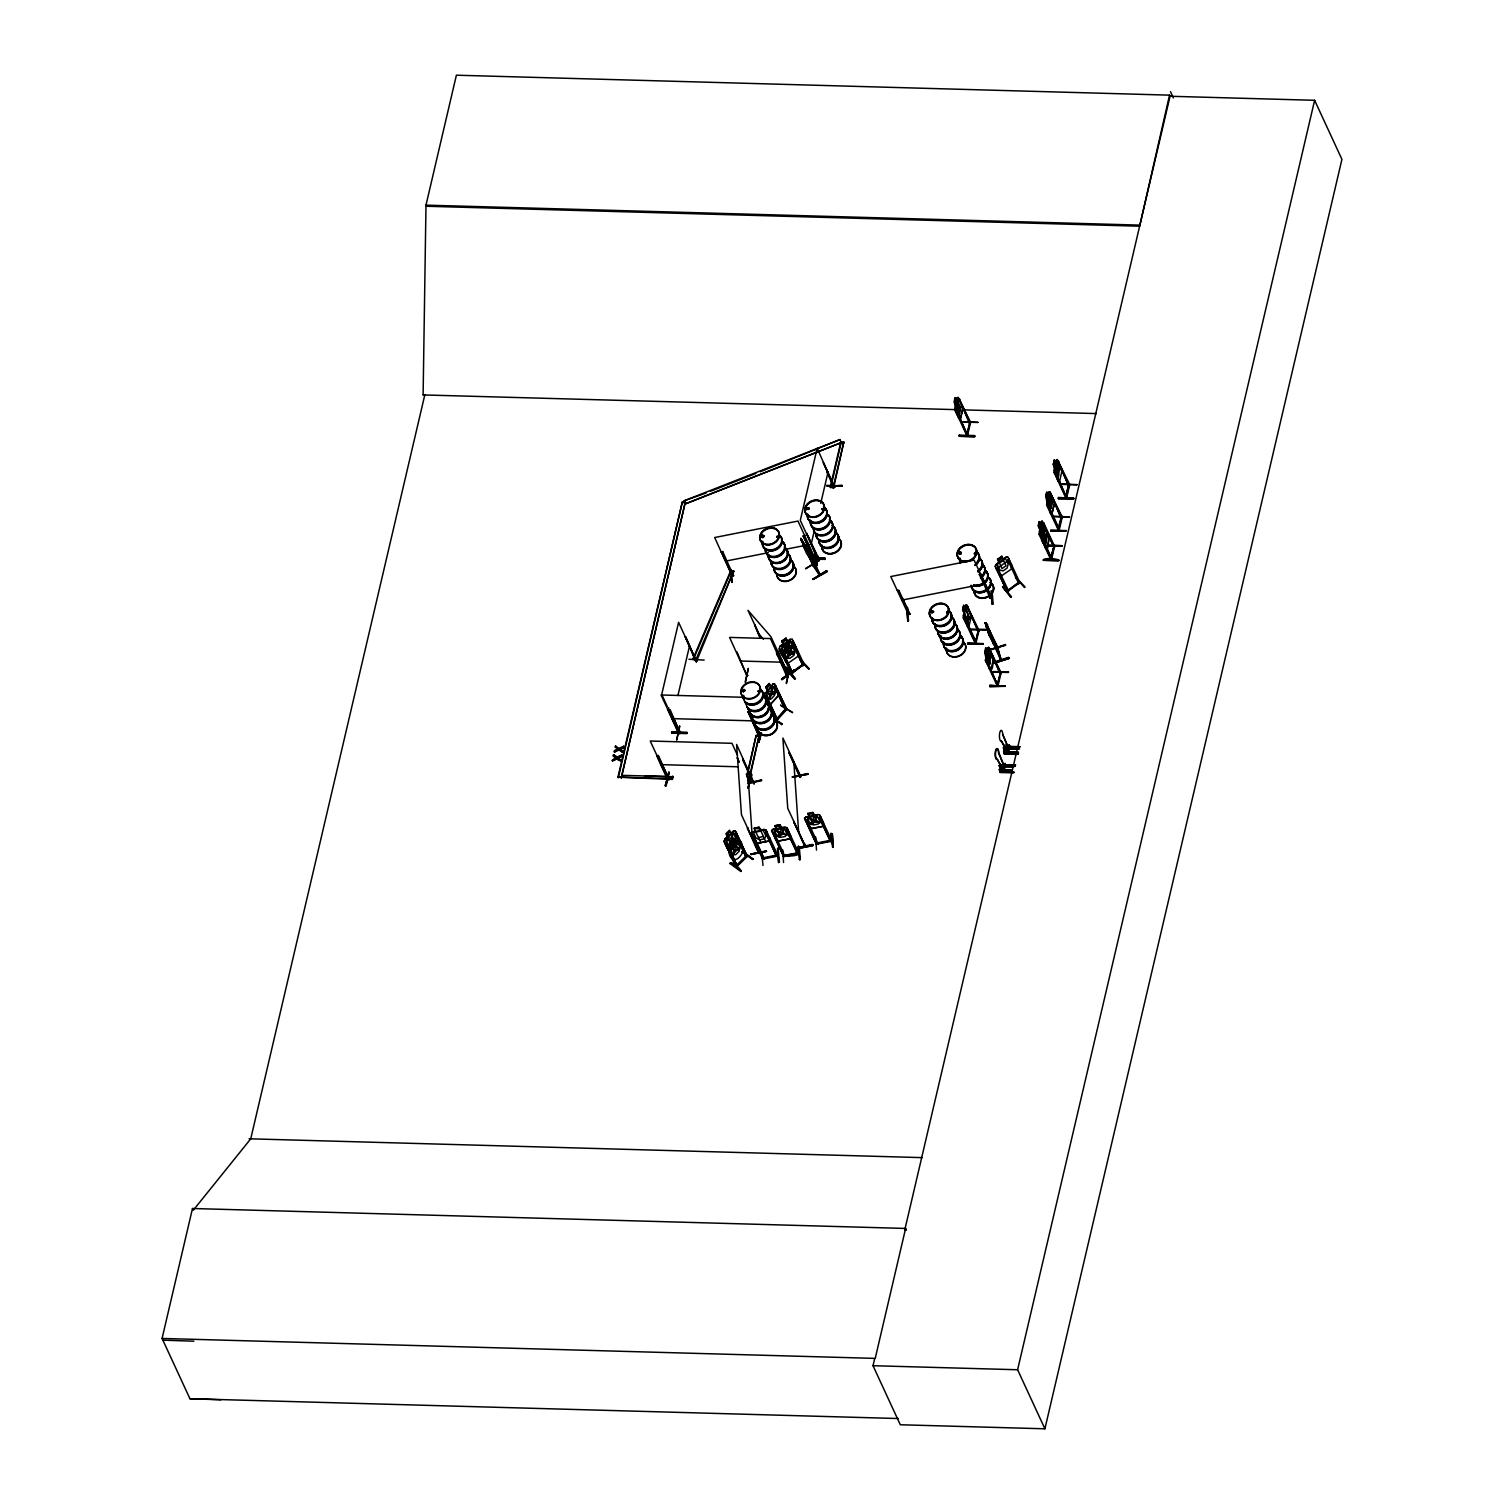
<?xml version="1.0" encoding="UTF-8"?>
<svg xmlns="http://www.w3.org/2000/svg" width="1504" height="1504" viewBox="0 0 1504 1504"><rect width="100%" height="100%" fill="white"/><g stroke="black" fill="none" stroke-linecap="round" stroke-linejoin="round"><path stroke-width="1.5" d="M999.239 765.536L1000.931 765.367M999.258 765.818L1000.235 765.292M1000.292 766.119L999.634 765.818M1004.315 747.206C1003.412 748.654 1004.371 746.736 1005.198 747.131M997.829 648.976L998.412 647.698L997.66 648.318L985.872 622.656L988.993 635.026L993.749 644.257L992.772 642.772M987.921 630.796L1001.42 660.2L1000.141 658.113M1042.159 537.718L1040.787 531.664L1041.764 527.227M955.491 409.633L423.113 394.932L425.989 205.146L456.389 75.2L1169.529 95.147L1170.037 96.256L904.731 1230.122L906.423 1230.178L905.615 1228.448L192.493 1208.502L162.075 1338.447L189.936 1398.72L220.9 1399.773M775.688 721.093L781.948 724.101M781.798 723.762L774.034 718.912M955.397 397.827L954.42 401.982L955.529 408.073L967.185 434.43M984.725 652.21L985.985 658.301L997.848 686.05L998.224 684.715M1039.64 528.863L1039.565 532.059L1051.804 558.567C1048.081 562.834 1058.76 531.25 1050.976 557.646M789.337 651.495C788.98 649.07 779.072 652.022 788.773 652.943L787.551 658.414L789.92 652.943C793.623 656.383 798.079 651.176 790.521 651.646L791.762 646.476L789.393 651.608M1042.272 531.532L1043.024 538.394L1042.629 531.739C1045.299 533.939 1045.656 528.75 1042.554 530.141L1041.727 524.106L1042.046 530.367C1039.508 528.449 1039.057 533.412 1042.122 532.002M805.618 547.4L807.949 550.05M729.966 863.503L740.833 871.512C742.863 870.402 730.267 859.555 729.985 863.522M730.474 862.939L741.284 871.004M679.037 730.512L679.601 732.598M803.456 543.282L802.403 541.854L807.949 551.818M817.762 556.123L817.217 558.435L806.689 533.488L818.176 557.27C816.728 558.604 816.484 554.694 818.251 557.27L817.819 558.492L800.297 520.365L817.18 448.211L834.513 487.522L823.29 462.555L834.588 487.409L833.611 485.454M975.889 641.456L975.946 643.505L964.722 618.539L975.852 643.543L979.029 630.157L978.051 631.492L967.448 606.507L978.935 630.289L978.521 629.142L975.325 643.524L963.425 618.031L968.67 627.3M978.296 630.89L975.231 643.449M807.798 552.551L804.49 547.832L811.803 560.541L807.874 552.588M807.911 774.128L792.27 777.286M1018.208 754.294L1004.296 754.181L1003.657 751.248L1007.887 751.323L1008.451 752.545L1004.24 752.47C1005.725 743.878 1005.518 754.444 1003.45 748.071C1004.334 743.653 1003.995 749.706 1003.506 747.3M769.54 837.878L769.484 841.206L769.728 838.01M790.333 838.762L778.282 840.999L775.199 838.461L778.301 841.15L790.333 838.762L790.578 835.566M808.156 826.204L811.239 828.742L823.271 826.222L823.515 823.008L819.774 815.281M671.668 733.162L687.008 733.388L686.952 732.279L671.611 731.959L671.668 733.181L687.008 733.501M806.501 547.87L809.622 554.6L808.87 553.491M809.697 558.943L825.057 559.394L825 558.153L811.84 557.871L825 558.191M967.749 434.487L966.809 433.415L967.147 434.656M967.542 435.521L956.262 410.799L967.392 435.803L970.625 422.304M967.73 644.05L983.259 643.693L967.749 644.107L967.692 642.866L983.259 643.693L967.73 643.994M997.171 683.85C997.039 691.351 1000.028 670.69 1001.044 672.702L989.538 649.014L1000.141 673.999L1001.119 672.664L997.998 685.768M1054.605 546.441L1051.465 559.638L1040.298 534.785L1051.578 559.507M1058.929 528.299L1059.418 529.276L1047.104 502.75L1045.825 496.658M1061.204 516.079L1061.373 517.602L1061.805 516.135M1048.871 492.316L1049.811 491.77L1061.241 518.448L1050.657 493.462L1062.238 517.094L1059.06 530.442L1047.837 505.494L1059.117 530.198M1066.449 496.094L1066.073 496.922M1069.344 484.062L1065.96 498.144L1066.43 495.794M1069.72 484.683L1058.177 461.145L1068.761 486.13L1057.162 459.453L1054.041 472.764M999.408 769.465L999.972 770.706L1004.183 770.781L1003.619 769.54L999.408 769.465L999.991 771.533L1013.959 771.89L1000.066 771.759L1000.348 770.443M1000.066 772.342L1013.94 772.511M1004.334 753.542L1004.822 751.944M1004.634 752.808L1018.509 752.978M753.203 781.648L753.542 782.663C755.553 785.896 751.699 779.373 754.312 782.512M753.861 781.46L754.237 783.603L736.603 744.442L741.453 814.717L759.012 852.824L758.9 851.508L758.467 852.937L757.884 850.681L758.749 851.659M758.279 852.693L758.9 851.508L747.45 827.99L758.354 852.693M759.069 852.542L758.674 851.678M800.542 775.914L799.996 777.436L799.884 775.97M799.489 775.256L799.583 776.572L800.147 775.049M805.016 845.398L804.226 844.214M742.863 691.088L742.807 689.81M742.619 690.862L743.935 691.238L744.292 689.64M745.006 690.148L743.314 691.652M745.119 690.562L743.014 689.753M761.644 536.59L763.506 536.214M763.355 536.12L761.738 535.443M762.453 535.104L764.088 536.082L762.866 537.097M764.088 536.082C762.829 540.519 759.464 533.638 762.152 537.172M759.332 690.317L758.185 691.577M758.129 690.712L759.614 690.768L758.204 691.426M776.929 536.59L777.662 536.458M806.689 508.991L806.915 507.844M808.983 508.427L808.757 509.499M821.898 509.386L822.782 508.559M822.35 509.762L822.613 508.916M821.917 509.273L823.478 508.972M823.59 509.254L822.575 508.54M932.048 612.617L932.405 610.944M959.232 435.22L974.554 435.54L974.611 436.762L959.27 436.273L974.592 436.63M946.956 612.73L947.144 611.677L948.009 612.636M960.116 553.679L958.894 553.491L959.195 552.194M958.988 553.359L960.116 552.363M960.699 552.889L960.586 551.893M960.83 553.19L960.191 552.1M974.178 553.754L975.344 553.698L974.385 553.19M975.758 553.51L974.836 554.149M989.745 686.557L1005.255 686.256L989.688 685.354L1005.18 686.369M1043.306 560.24C1042.347 557.664 1059.606 558.322 1058.647 560.748L1043.325 560.296L1058.647 560.616M1058.365 498.632L1058.327 497.448L1073.875 498.369L1058.365 498.67L1073.687 499.102M1058.76 560.127L1043.438 559.695L1058.835 559.996M1073.8 498.501L1058.478 498.068L1073.875 498.369M1002.585 587.068L1011.271 596.806M1011.12 596.486L1010.707 597.389L1002.491 586.579L1011.421 596.862M794.77 679.094L786.216 669.186L794.77 679.15C790.672 670.032 776.308 657.173 795.503 678.642M1019.75 582.556L1007.06 591.692L1019.562 581.597M1006.834 591.279L1008.282 590.32L1006.552 590.809M1019.411 581.71L1018.283 582.349C1018.603 585.977 1018.81 580.243 1020.126 582.894M791.743 671.743L791.348 673.886L792.514 672.232M790.784 672.589L791.706 673.792L804.02 663.753L791.273 673.303M781.46 648.995L792.627 673.153L781.76 649.333L780.275 649.822L781.76 649.333M802.271 664.448C805.054 661.102 801.181 667.381 804.283 664.787L793.078 640.76L791.894 641.588L802.967 665.652L791.894 641.588M736.791 842.484L735.945 847.711C742.544 846.714 739.16 852.11 735.456 849.121L733.614 855.062L734.441 849.215C727.504 849.892 732.091 845.098 735.155 847.56M800.579 777.136L788.98 752.489L799.884 777.173M1004.315 747.92L1004.484 747.093M1043.814 527.265L1041.614 540.03L1046.728 549.204L1049.209 538.789C1047.085 527.02 1050.074 547.531 1046.728 549.204M1042.648 535.48L1043.569 531.344M999.182 766.288L1000.01 764.239L1000.743 768.882L999.671 766.401M1000.01 764.239L1000.743 768.882M1013.922 772.642L1000.028 772.398L1000.837 766.814L999.634 764.22M1005.255 748.804L1004.258 753.297L1018.377 753.56M1002.585 769.71L1003.582 765.198L998.524 752.884A5.396 1.692 -88.9 0 0 996.607 748.71A5.396 1.692 -88.9 0 0 995.178 755.083A5.396 1.692 -88.9 0 0 997.114 759.257L1002.905 769.71L1003.901 765.198L998.844 752.884A5.396 1.692 -88.9 0 0 996.926 748.71A5.396 1.692 -88.9 0 0 995.498 755.083A5.396 1.692 -88.9 0 0 997.434 759.257L1002.905 769.71M1006.853 751.474L1007.849 746.962L1002.792 734.648A5.396 1.692 -88.9 0 0 1000.856 730.474A5.396 1.692 -88.9 0 0 999.446 736.847A5.396 1.692 -88.9 0 0 1001.382 741.04L1007.172 751.492L1008.169 746.98L1002.792 734.648M1003.619 769.54L1004.221 771.608L1005.01 763.299L1004.183 770.781M1007.887 751.323L1008.488 753.391L1009.974 746.623L1009.259 745.082L1005.048 745.006M1009.259 745.082L1009.729 746.83M806.633 547.832C787.889 516.079 822.444 575.506 804.396 546.948M656.759 755.835L658.263 755.403L669.036 779.617L667.287 778.602L667.55 779.542L656.759 755.835L658.15 755.873L669.224 779.504M678.586 733.576L667.644 709.343L669.036 709.362L679.996 733.463L677.89 732.561M668.359 708.816L668.641 707.594M695.844 661.647L685.241 636.662L696.39 661.666L733.67 570.994L730.831 570.467L692.93 658.902L696.183 660.143M679.996 733.463L669.036 709.362M696.39 661.666L685.786 636.681M704.154 660.087L688.964 659.241M668.866 772.398L665.182 785.972L669.111 772.454L668.114 776.816M679.714 726.3L676.65 739.836M668.885 771.966L665.877 785.859M679.62 725.924L676.819 739.949M666.046 785.99L667.795 778.997L650.236 741.021L731.978 743.314L737.449 755.121M679.582 731.076L679.244 732.58L678.003 732.091M668.885 779.561L669.054 778.414M680.128 731.376L679.658 733.52M667.193 706.278L661.722 694.472L678.605 622.318L696.559 661.534L695.788 659.297L696.202 660.519M696.408 661.534L696.803 660.2M747.996 711.599L758.787 735.813L747.996 711.599L749.387 711.618L760.291 735.794L742.75 697.273L661.008 694.98L678.755 732.824M759.858 734.328L758.242 734.817L760.291 735.249M747.996 787.833L751.06 774.297M760.723 732.73L758.881 742.243L761.663 733.181M758.881 742.243L760.968 733.106M807.216 533.506L806.407 534.71M830.528 485.961L826.824 485.867L842.334 485.454L834.231 486.036M816.916 557.476L817.875 556.367M834.645 487.277L834.852 486.13M964.722 618.539L964.985 619.78M967.974 606.526L967.166 607.729M986.455 629.424L971.152 629.086M974.836 642.584L975.269 641.155M977.694 630.496L977.995 629.123M977.638 630.345L977.957 629.274M978.578 631.511L966.452 604.834L978.747 631.379L978.277 630.458M747.92 675.39C745.138 673.19 748.635 676.086 747.074 675.992L736.922 651.777M745.458 682.384L748.334 668.359L745.213 681.895M787.814 677.063L770.462 638.561L729.59 637.414L747.074 675.992M788.002 676.48L787.024 675.522L787.231 677.026M786.254 683.042L789.393 669.506L786.479 683.53M612.184 760.385L616.095 757.64L612.41 760.874L617.035 758.749L612.41 760.874M616.32 758.129L613.482 756.268L613.5 754.745L617.016 757.132L613.5 754.745M614.459 752.094L614.497 750.515L618.144 748.86L614.459 752.094L619.103 749.97L622.562 752.32L622.581 750.797L622.562 752.32M615.55 745.965L615.55 747.488L615.55 745.965L619.31 748.842M613.482 756.268L613.726 755.234M621.321 756.136C613.67 758.411 621.735 758.881 621.584 755.046L617.016 757.132M623.389 747.356C615.738 749.631 623.803 750.101 623.634 746.266L619.084 748.353M620.513 761.099C621.265 758.542 619.197 762.848 616.809 758.26M621.547 756.625L621.584 755.046M623.615 747.845L623.634 746.266M621.885 775.331L672.984 776.76L672.363 779.392L617.956 777.136L682.346 501.904L685.335 501.998L621.265 777.963L685.335 501.998M618.294 777.869L682.346 501.904M677.928 695.544L689.528 645.93M672.363 779.392L672.626 776.026M746.661 775.989L756.155 735.4L759.144 735.494L749.462 779.072M748.578 769.973L756.155 735.4M759.144 735.494L748.578 780.576L749.518 781.817L747.112 776.76M811.22 543.997L814.378 530.461M820.714 503.408L828.102 471.842M830.283 487.014L840.83 441.913L843.819 442.007L833.611 487.841L830.283 487.014L833.611 487.841M830.622 487.747L841.187 442.665L840.003 439.563L684.132 500.794L685.316 503.896L841.187 442.665L844.158 442.74M833.272 487.108L843.819 442.007M956.563 400.496C955.529 393.258 952.652 403.091 955.679 404.933L955.115 410.404L958.725 418.206M955.115 410.404L957.428 397.47L956.732 400.741L955.209 397.582M956.262 410.799L956.506 412.04M969.572 423.677L959.082 398.786L970.569 422.455M959.608 398.786L958.8 400.008M958.762 418.037L960.248 419.56L962.616 409.163L961.846 404.877M960.248 419.56L962.861 409.144L961.676 404.877M959.289 436.329L959.232 435.088M962.635 422.06L977.957 422.474M969.629 421.402L969.178 422.812M966.978 434.562L966.865 435.784L970.155 421.421M966.922 433.66L970.024 422.267L959.082 398.786M969.328 624.31L962.598 609.759L963.632 605.322L970.362 620.099M967.937 614.873L966.978 619.009L962.673 609.703L963.801 605.322L965.154 608.481M963.444 615.55L963.406 618.313L964.102 612.673M963.312 615.719L965.85 605.21L964.91 608.368L965.963 607.221L969.027 617.185L968.05 621.34L966.452 621.227M965.436 609.44L964.496 613.764M968.614 627.375L971.283 616.884L970.061 612.617L971.076 616.884M986.154 655.18L984.65 652.266L985.684 647.829L990.516 655.142L990.083 663.828L988.504 663.734M990.892 669.806C994.915 669.092 991.192 647.604 993.317 659.391L990.892 669.806L985.421 660.632L987.733 647.698M997.227 685.749L985.477 660.519L986.229 655.124M987.921 647.867L987.207 650.969L985.853 647.829M986.981 662.286L986.737 661.046L997.885 685.899M990.083 649.032L989.256 650.236M989.745 686.576L1005.255 686.256M1000.141 673.999L1000.085 671.63M997.396 683.906L1000.386 673.397M1038.211 526.005C1041.426 516.417 1036.218 526.456 1039.734 528.919M1046.784 492.259C1045.036 505.833 1045.976 484.702 1048.307 495.418M1053.27 464.379L1054.473 459.961L1053.27 464.379L1054.624 470.432L1066.261 496.79M1039.001 534.371L1041.313 521.456M1061.749 516.38L1058.459 530.329L1046.577 504.968L1048.833 492.146M1040.298 534.785L1040.561 536.026M1041.332 521.606L1042.291 521.08L1054.417 547.625L1042.836 523.994L1043.644 522.772L1054.699 546.554M1043.644 522.772L1042.836 523.994M1047.837 505.494L1048.081 506.716M1055.357 473.177L1066.58 498.125L1055.357 473.177L1055.601 474.399M1051.183 493.481L1050.356 494.684M1058.703 461.164L1057.876 462.367M1042.592 535.255L1043.569 531.119M1045.882 528.863L1046.897 533.13L1044.472 543.564L1042.629 542.023L1044.434 543.358M1054.266 503.821L1051.822 514.255L1054.436 503.821L1053.42 499.572M1046.803 545.294L1062.181 545.708L1046.84 545.294M1054.191 516.737L1069.532 517.169M1061.711 484.42L1077.052 484.852M1054.398 547.475L1053.439 545.651M1039.057 534.277L1050.901 559.77L1054.266 545.444L1053.308 546.704M1058.29 528.28C1065.509 499.065 1057.481 537.417 1058.384 528.111M1068.893 484.908L1068.724 483.762L1068.761 486.13M1069.664 484.927L1066.637 497.88M1066.355 530.686L1050.845 530.987L1066.355 530.686L1050.807 529.916M426.497 206.255L1139.637 226.202L1169.529 95.147M1170.037 96.256L1314.628 100.298L1341.925 159.349L1044.904 1428.8L900.294 1424.758L873.016 1365.707L874.595 1358.92M905.615 1228.448L875.215 1358.394L162.075 1338.447M1044.904 1428.8L1017.606 1369.749L1314.628 100.298M732.335 582.33L730.756 569.283M908.454 620.851L907.401 607.259L908.397 620.889M782.719 849.779L783.546 862.525M997.208 647.228L1001.382 660.068L986.962 626.942L988.354 632.526M786.479 708.403L776.045 720.454L764.295 694.886L772.981 683.906M776.045 719.833L777.192 718.555L776.778 720.529L786.874 709.268L775.425 685.448L774.485 686.482L785.69 710.471L774.485 686.482M733.689 839.401L730.023 843.011L731.376 845.925L729.008 848.256C727.823 859.404 736.208 865.439 743.089 851.621C742.506 848.2 742.092 838.875 737.524 840.003L735.155 842.39M728.444 850.568L737.524 839.852M727.334 836.769L723.988 841.3L727.598 849.102L730.324 850.85L739.009 842.428L738.802 838.442M724.909 839.044L724.101 841.375L736.227 867.056L725.06 843.048L726.075 842.052L737.355 866.154L736.697 864.706M763.412 536.627L763.449 535.668M777.173 536.383L777.117 537.436M777.286 536.176L776.985 537.323L778.339 537.21M808.964 508.747L806.407 509.536M742.337 690.073L742.205 691.144M822.218 508.784L822.538 509.8M933.458 611.94L931.784 613.124M933.476 612.391L933.42 611.338M961.263 553.528L960.511 551.893M1062.012 518.184L1049.811 491.77L1049.04 492.316M997.453 684.809L986.737 661.046M1051.033 558.548L1050.544 558.774M737.186 865.232L735.456 865.909L737.11 865.044M745.928 856.49L747.093 855.268M747.526 856.208L736.509 866.868M1004.954 747.15L1005.424 747.056M693.269 659.654L730.248 573.362M695.487 660.651L733.67 570.994M812.95 565.748L812.348 564.752M812.442 563.586L820.169 575.148L812.837 564.451L801.181 539.184M819.172 573.287L819.68 575.449L807.892 549.975M819.492 574.077L808.513 550.464M679.451 731.358L670.126 709.681M679.921 732.316L674.375 720.021M826.843 485.623L842.184 485.961M784.186 646.588L788.528 643.618L784.186 646.588L785.614 649.596L781.742 653.601M781.986 653.638L782.964 651.646M797.985 655.988L797.966 652.266L792.1 638.937L780.256 645.949L779.316 648.149C776.985 651.683 792.194 667.701 785.351 661.403M962.616 421.853L977.938 422.286M996.456 568.418L997.321 567.234L996.156 568.08L1007.454 592.125L995.065 566.256L998.976 562.308L997.547 559.3L1001.927 556.367L997.641 559.394M995.328 566.312L996.306 564.32M1046.69 545.783L1062.012 546.215L1046.671 546.046M1077.033 484.645L1061.523 483.874M1069.513 516.962L1054.022 516.192M993.091 672.081L1008.432 672.476M731.658 845.981L730.286 848.764L732.786 854.178L735.682 854.704L739.103 851.339L739.855 847.203L737.355 841.77L735.08 842.616L731.282 834.288L727.823 837.634L731.376 845.925M815.356 558.586L813.608 558.943M907.72 613.237L909.394 612.824L909.713 614.234L898.772 590.17M989.632 597.069C993.843 596.016 988.278 597.802 990.403 598.46L979.273 574.265L980.683 573.983L991.794 598.028L974.084 560.09L890.763 576.558L908.491 614.628L909.506 613.688M727.372 836.656L725.981 839.42L728.481 844.853L731.414 845.38L734.854 842.033L735.625 837.916L733.125 832.502L730.831 833.329L729.572 830.189L725.868 833.78L727.504 836.75M763.863 857.844L762.566 859.104L750.646 832.99L764.013 829.306L766.119 830.076L778.113 856.039L776.29 854.78L776.402 856.302L765.63 832.201L767.04 831.919L765.63 832.201M783.039 855.212L784.674 855.513L783.02 855.851M798.605 852.693L784.787 855.231L784.9 856.396L773.996 832.257L772.624 832.99L773.996 832.257M817.668 843.03L815.976 843.443M817.913 844.045C817.33 842.165 818.759 843.612 815.901 842.917M747.375 675.07L747.037 675.898M777.436 719.702L777.098 718.874M785.05 709.08L785.69 710.471M786.291 708.61L785.389 709.606M792.345 672.175L790.878 672.438M784.129 652.097L785.802 649.596M783.227 643.975L781.516 646.457L786.63 657.53L789.826 658.32L793.811 655.443L794.864 651.589L792.364 646.156L789.769 646.72M999.07 562.195L997.378 564.677L999.878 570.11L1003.093 570.918L1007.097 568.08L1008.169 564.226L1005.668 558.811L1003.074 559.356M786.761 709.512L774.41 683.662L778.433 695.6L770.405 704.455L767.886 702.65M763.28 536.834L763.148 535.311M778.339 536.909L777.305 537.36M806.276 508.427L807.554 509.292M808.193 508.935L807.686 507.694L809.058 508.183M744.348 690.956L744.217 689.452M744.856 690.787L743.672 691.614M767.98 709.907L768.149 709.174M961.037 553.848L961.206 552.476M975.25 553.359L974.949 552.833M947.896 612.523L946.843 612.598M737.298 866.116L726.075 842.052M746.717 854.986L747.319 856.396L736.095 832.351L735.061 833.329L746.247 857.336L745.458 856.077L746.604 855.099M731.865 574.584L733.238 574.359L732.072 575.524M803.268 536.157L804.64 535.405L803.268 536.157L814.172 559.77L815.6 559.601L798.004 521.061L714.682 537.53L732.147 576.051L733.125 574.904M733.52 575.769L722.728 551.592L721.318 551.874L732.429 575.994M803.23 535.706L814.36 559.883C813.683 555.427 816.634 561.368 814.19 559.262M907.871 613.2L908.491 614.628L908.078 613.707M908.284 614.064L909.525 613.745M909.394 613.463L907.758 613.707M990.064 598.385L991.719 597.52M991.587 598.122L990.403 598.385M762.49 858.596L762.19 857.618M762.697 858.502L778.113 855.513L777.38 854.573L776.12 855.682M762.415 857.6C764.389 855.663 763.769 860.89 763.938 857.637L776.102 855.231M777.944 856.058L762.735 859.066M782.945 855.325L784.505 854.892M783.509 856.152L783.546 856.096C785.802 857.656 804.132 850.286 796.97 853.294M784.543 855.475L784.956 856.34M816.296 843.782L804.546 818.383L805.994 816.954M816.446 843.744L831.75 840.736C830.81 838.217 829.362 842.296 831.298 839.834M804.546 818.251L816.484 844.214L831.938 841.15L819.924 815.224L817.8 814.51L805.881 816.86M956.563 400.741L957.54 399.481L960.605 409.445L959.627 413.6L958.029 413.487M696.07 660.764L696.352 659.579M997.34 647.04L1000.893 660.369L997.735 647.904M668.829 778.64L667.231 778.132M769.183 683.493L770.574 686.708L772.605 685.711L775.105 691.126L774.485 695.356L771.289 698.871L768.506 698.439L766.006 693.006L767.266 690.148L765.762 687.272L769.183 683.493L770.65 686.482M765.893 687.347L769.315 683.587M777.493 719.532L766.175 695.675L765.235 696.709L776.778 720.529M765.63 696.954L766.57 695.92M774.88 686.726L775.82 685.692M770.274 704.38L778.433 695.6M780.802 705.508L792.495 712.633M784.975 709.042L785.934 708.196M776.91 718.555L784.994 709.606L785.972 710.264M781.516 724.778L781.854 723.65M783.697 856.66L771.59 830.64L772.924 829.268L784.862 826.899L786.987 827.764L799 853.558L797.402 853.407M771.608 830.791L773.037 829.343M750.703 833.141L752.188 831.731M1008.451 591.335L1008.282 590.32M725.436 843.312L726.451 842.334M735.456 833.611L736.471 832.633M730.342 843.067L733.783 839.721L734.948 842.522M736.81 864.95L745.589 856.453L746.529 857.167M731.038 833.197L735.212 830.64L747.037 855.851L735.851 866.774M741.904 851.79L753.354 859.386L742.487 851.358M1020.069 583.101L1008.902 558.943L1007.718 559.789L1018.81 583.834M763.242 536.59L761.738 536.872M806.501 508.108L808.513 507.675M743.164 689.377L742.28 690.148L743.69 691.314M958.781 552.457L959.834 551.874M960.924 553.698L959.232 554.224M932.875 612.391L931.051 611.902M946.824 611.79L946.674 613.068M766.175 695.675L777.192 719.175M998.6 649.014L985.91 622.825M669.017 779.542L667.832 779.542M786.329 709.061L786.047 708.083M786.254 650.555L790.22 647.698M788.134 663.226L798.229 656.12L798.21 652.285M1016.478 577.216L1015.538 577.235L1025.126 586.992M1008.094 590.132L1018.227 582.894M759.877 637.433L754.594 624.705L760.272 637.884M776.666 650.912L787.795 675.014M787.758 673.341L787.626 674.149M781.554 679.094L794.563 669.731L781.497 679.018M781.742 679.507L794.808 670.22L781.967 679.752M783.133 644.088L781.685 641.061L786.066 638.147L787.325 640.93M781.967 641.174L785.972 638.335M790.333 638.974L787.325 641.249L785.878 638.222M792.194 641.926L793.078 640.76M786.178 650.367L790.183 647.528M785.69 657.53L795.56 650.536M786.178 669.299L786.667 668.284M799.978 659.523L809.302 668.866L800.128 659.316M792.213 671.893L802.384 664.693M791.179 673.454L804.132 664.279M996.212 564.282L1006.195 557.194L1003.262 559.262L1001.833 556.254M996.325 568.982L1009.203 559.902M1011.647 565.053L1011.647 568.888L1001.457 575.882L998.769 574.171M776.459 828.666L774.334 830.152L776.854 835.566L780.482 837.39L785.276 836.45L786.761 833.611L784.261 828.196L781.234 827.726M809.396 816.277L807.291 817.744L809.791 823.177L813.438 824.982L818.214 824.042L819.699 821.203L817.198 815.788L814.19 815.318L812.856 812.423L807.855 813.438L809.19 816.202M792.552 712.464L780.576 705.019M764.107 858.859L753.147 834.664L751.737 834.946L753.184 835.115L764.088 858.746M1004.54 753.128L1018.415 753.429M806.576 553.359L803.061 545.369L809.096 553.604L814.36 565.391L813.777 563.568M805.994 548.471L803.55 544.993L806.37 549.242M806.501 553.265L814.51 565.297M809.077 553.547L805.599 548.998M801.331 539.09L813.645 565.636L801.03 539.616M801.989 540.951L802.516 542.098M803.211 545.538L805.016 548.114C802.177 545.256 814.19 564.865 811.464 557.721M806.276 551.385L804.339 547.324M805.58 568.568L819.398 560.278M805.674 568.756L819.511 560.447M812.837 579.021L826.617 570.693L813.006 579.454L827.238 571.727L826.617 570.655M813.044 579.454L826.918 571.238M975.306 554.224L975.72 553.171M753.278 859.367L742.431 851.377M731.264 575.863L731.752 582.443M761.776 851.753L762.96 865.42M815.619 836.938L816.503 850.117M958.217 397.282L969.798 422.906M1056.391 459.998L1057.312 459.641L1069.288 486.149M965.718 605.36L966.658 604.834M987.752 647.867L988.711 647.34L1000.705 673.867L988.542 647.322M614.234 751.605L618.877 749.481L622.336 751.831M620.814 748.146L623.859 746.755M618.764 756.926L621.81 755.534M706.128 493.011L684.132 500.794M710.452 491.319L755.91 473.459M760.253 471.767L840.003 439.563M1015.557 577.216L1024.45 587.538M799.827 658.978L808.663 669.224M986.304 626.905L985.252 622.788L990.967 638.298M985.722 622.938L986.68 625.927M988.147 632.545L988.993 635.026M991.117 634.613L989.463 630.439L993.58 644.314M990.196 635.308L990.478 636.436M990.083 649.69L1005.462 644.502M990.252 649.991L1005.574 645.009M1005.631 645.197L990.121 649.484M993.317 662.399L1008.582 657.304L1008.996 658.489L993.636 663.396L1008.977 658.47M777.136 650.574L788.547 674.638L770.894 636.662L747.958 610.342L760.723 637.564M762.49 535.104L761.494 536.27L762.641 537.191M762.979 537.36L761.889 537.454M931.69 611L932.743 611.338M787.231 641.136L789.807 640.591L792.326 646.006L791.254 649.86L787.25 652.698L784.035 651.89M721.337 552.325L722.728 551.592M815.224 552.645L817.104 565.636L816.014 565.316M732.222 575.506L733.463 575.167M733.67 575.675L732.091 575.994M814.134 559.319L815.506 558.999M817.086 565.617L815.13 552.175M898.809 590.621L897.362 590.452M979.311 574.735L980.683 573.983M908.36 614.572L909.713 614.234M992.189 603.912L993.148 604.194L992.132 591.016M742.694 758.9L754.256 783.734M748.052 782.964L761.626 780.012L747.939 783.528M748.221 783.246L761.682 780.745M792.251 776.778L807.892 773.601L794.225 777.117M794.338 776.553L807.949 774.334M747.544 829.174L747.996 827.877M804.79 844.233L805.279 846.282L793.736 821.579L804.753 846.526L804.903 844.158L805.373 846.376L787.739 808.306L782.888 738.032L800.598 776.102M793.811 822.782L794.262 821.485M750.703 854.009L766.551 851.302L750.91 854.592M750.722 854.122L766.326 850.888M750.872 854.441L766.495 851.264M805.354 845.21L804.64 846.282M797.007 847.711L812.592 844.402L812.874 845.624L797.233 848.67L812.856 845.549M725.586 561.142L768.375 552.682M786.404 549.129L808.926 544.674M901.686 600.171L985.007 583.702M781.384 827.745L780.031 824.7L774.898 825.696L776.233 828.61M786.836 827.839L781.253 827.877L779.899 824.812L774.917 825.846L776.459 828.817L773.056 829.494M806.952 819.849L805.58 820.582L806.952 819.849L818.063 843.894M819.436 817.386L820.846 817.104L819.454 817.838L830.546 841.563L819.454 817.838M786.479 829.794L787.889 829.512L786.517 830.246L797.59 853.915L786.517 830.246M823.29 826.354L811.314 828.478L808.306 825.997M831.242 833.836L832.351 834.156L833.254 847.354C829.456 836.243 831.148 821.936 832.577 847.41M798.624 846.639L798.436 846.263M817.744 842.823L829.888 840.416M797.158 852.448L798.398 852.279M783.302 855.795L798.643 853.088M798.568 852.242C801.895 857.506 778.414 855.588 784.787 856.509M778.583 862.318L779.448 862.149C775.462 819.454 780.764 891.026 777.474 848.651M754.275 828.309L759.05 827.388L760.404 830.302L763.393 830.622L765.912 836.055L764.408 838.875L759.633 839.796L755.986 837.954L753.485 832.539L755.61 831.073L752.188 831.862M766.119 830.076L760.516 830.02M760.836 831.11L755.967 832.013M758.561 837.465L763.336 836.544M757.508 843.255L769.296 840.98L757.339 843.349L754.331 840.83M760.009 735.776L758.956 735.757M772.849 683.982L774.541 683.756M748.842 781.027L747.92 780.332M762.378 535.311L763.468 536.026M958.781 553.303L960.812 552.776M737.637 840.078L739.178 839.984M1045.224 547.851L1046.897 549.204M1001.382 741.04L1007.172 751.492M1008.319 746.416L1019.862 746.68M1008.037 746.586L1019.844 746.811M1010.406 746.868L1019.656 747.037M1007.736 747.902L1019.543 748.127M1003.45 748.071L1005.01 750.665M1007.812 748.146L1019.355 748.353M1007.83 748.635L1019.392 748.842L1007.774 748.785M1003.544 751.774L1018.415 752.244L1009.24 752.301M1001.457 764.765L1015.595 764.84M1006.138 765.085L1015.426 765.122M1010.744 765.818L1015.407 765.762M1003.469 766.119L1015.313 766.213M1003.544 766.363L1015.125 766.438M1003.525 767.002L1012.812 767.04M999.276 769.992L1012.117 770.311L1000.292 770.217M1004.954 771.176L1011.929 771.157M1004.898 771.439L1011.835 771.571M826.598 485.378L842.165 486.206M811.728 558.341L825.226 558.642M967.843 643.486L983.202 643.825M667.532 709.813L668.923 709.832M747.902 712.069L749.274 712.088M669.13 778.978L667.156 778.677M747.77 781.008L748.992 780.35M425.989 205.146L1139.13 225.092M962.541 409.84L1096.378 413.581M1053.947 470.169L1057.82 480.566M1061.786 471.504L1059.512 481.938L1057.688 480.396L1059.493 481.731M682.684 502.637L685.674 502.731M1050.13 512.883L1051.992 514.255M740.513 661.027L781.384 662.174M989.03 668.434L990.873 669.6M993.223 671.536L1008.601 671.968L992.866 671.799M671.931 718.611L753.673 720.886M756.493 736.152L759.482 736.227M661.158 764.634L738.22 766.796M645.103 775.97L672.984 776.76M617.956 777.136L672.025 778.658M249.062 1138.791L922.29 1157.629M873.016 1365.707L1017.606 1369.749M189.936 1398.72L898.377 1418.535M815.412 552.551L816.24 565.805M992.396 604.27L991.493 593.272M423.15 394.744L424.824 394.8L250.736 1138.848L193.283 1210.231L192.493 1208.502M162.883 1340.158L193.847 1341.211M833.235 847.316L832.332 834.137M799.244 859.423L800.297 859.743L799.301 846.526M1007.943 557.157L1006.101 557.082L1008.037 557.27L1011.496 565.147M1057.124 475.847L1058.722 475.96L1059.136 467.274L1056.635 461.841L1055.658 463.1L1054.323 460.186M1049.604 508.164L1051.202 508.277L1052.161 504.141L1051.616 499.591L1049.115 494.158L1048.138 495.418L1046.803 492.504M1042.084 537.473L1043.663 537.586L1044.641 533.431L1044.077 528.9L1041.576 523.467L1040.618 524.727L1039.264 521.813M1044.66 543.132L1046.22 543.245L1046.558 534.54M932.179 610.906L933.627 611.714M743.333 691.84L742.186 690.712M734.008 571.727L730.831 570.467M692.93 658.902L695.769 659.429M751.267 774.673L748.108 788.284L752.019 774.748L750.947 774.259M786.78 676.236L776.402 652.886M813.175 565.936L801.106 539.767M800.598 539.616L803.813 543.546M1000.799 660.218L986.192 626.717M806.652 509.743L808.381 507.882M800.015 774.992L800.523 777.192M753.73 781.403L753.692 783.697L742.788 760.084M1046.709 536.138L1046.521 537.774L1044.697 537.379L1045.148 544.034L1044.49 539.654M764.897 692.63L764.164 694.98L767.773 702.782L770.405 704.455M774.015 719.006L782.08 724.138M776.064 720.679L781.911 724.232M731.903 858.22L734.554 859.912M619.798 748.973L622.806 751.286M617.749 757.753L620.757 760.065M998.806 573.945L1001.626 575.863M782.964 655.725L785.784 657.643M615.324 746.999L618.144 748.86M613.256 755.779L616.095 757.64M739.009 842.428L730.324 850.85M724.815 839.006L733.557 830.753L735.099 830.81L738.671 838.536M741.66 851.508L752.602 859.461M776.572 856.265L765.649 832.652M958.593 418.037L960.417 419.578M967.016 625.777L968.82 627.112M808.193 507.732L809.133 508.502M976.171 642.17L963.951 615.794L963.97 612.861M1060.846 517.583L1061.147 518.354M966.846 435.596L955.172 410.291M1000.122 673.811L999.728 672.852M782.757 651.476L792.777 644.426L789.882 646.532L788.434 643.505M1008.902 558.943L1007.718 559.789M1008.676 591.091L997.321 567.234M1011.647 568.888L1011.402 565.034M795.71 650.555L785.727 657.793L782.926 655.951M781.685 641.061L783.321 644.088L780.256 645.949M758.881 633.974L763.468 639.238M777.211 655.03L781.798 660.294M807.347 551.724L811.483 559.996L806.896 552.682M808.118 554.412L810.412 557.664L805.336 546.554M749.537 781.29L746.266 774.222M800.955 539.861L806.482 547.926M805.599 548.697L807.836 551.987M812.028 564.15L819.605 575.336M1170.507 91.669L1173.402 97.948M1054.304 459.942L1055.827 463.1M1054.36 461.408L1054.191 465.056L1053.74 464.078M1054.266 472.651L1065.866 498.068M1058.026 529.333L1058.346 530.179M1042.103 521.268L1054.248 547.757M1039.264 521.568L1040.787 524.727M955.284 399.049L955.096 402.677L954.645 401.718M1001.739 556.442L1003.168 559.469M997.735 559.281L999.164 562.308M985.082 622.844L986.511 625.984L986.436 624.874M986.342 630.176L970.982 629.838M993.26 662.268L993.674 663.471M963.707 606.789L963.519 610.417L963.068 609.458M1003.657 751.248L1004.24 752.47M841.187 442.665L685.316 503.896M902.588 598.442L909.882 614.215M834.363 485.19L834.87 486.337M826.824 472.049L833.893 487.54M807.629 535.556L817.913 558.454L818.12 557.119L817.274 558.191M809.171 551.423L820.075 574.885M779.467 648.092L791.48 673.792M765.931 687.253L767.397 690.223M788.98 752.489L799.808 776.271M814.322 815.337L812.987 812.423M807.855 813.307L809.415 816.409M796.988 847.579L797.252 848.782M786.818 827.689L790.408 835.585M771.778 830.659L783.716 856.716M739.141 761.776L737.223 757.621L739.028 762.246M765.762 841.77L759.163 827.106L754.049 828.234L760.874 842.672M735.061 833.329L746.247 857.336M673.134 719.175L679.639 733.595M987.357 624.122L987.639 625.25M985.252 622.788L986.643 627.694M991.042 590.734L992.283 604.382M793.792 761.644L798.643 831.938M798.718 846.639L799.62 859.818L798.342 846.244M747.507 768.055L752.357 838.348M742.638 847.636L742.844 851.527M828.516 514.951A10.227 8.159 -24.8 0 1 822.105 528.806A10.227 8.159 -24.8 0 1 810.543 520.534M825.696 509.236A10.077 8.028 -24.8 0 1 819.398 522.884A10.077 8.028 -24.8 0 1 808.024 514.744M828.215 514.669A10.077 8.028 -24.8 0 1 821.898 528.318A10.077 8.028 -24.8 0 1 810.524 520.158M829.813 517.545A10.077 8.028 -24.8 0 1 821.146 529.728A10.077 8.028 -24.8 0 1 811.032 521.249M829.381 519.482A10.02 7.99 -24.8 0 1 827.162 533.431A10.02 7.99 -24.8 0 1 813.25 528.524M828.666 515.289A10.227 8.159 -24.8 0 1 822.256 529.145A10.227 8.159 -24.8 0 1 810.712 520.873M825.658 508.766A10.227 8.159 -24.8 0 1 819.248 522.64A10.227 8.159 -24.8 0 1 807.686 514.349M825.508 508.427A10.227 8.159 -24.8 0 1 819.097 522.302A10.227 8.159 -24.8 0 1 807.535 514.011M823.534 506.754A10.077 8.028 -24.8 0 1 821.297 520.76A10.077 8.028 -24.8 0 1 807.328 515.834M829.569 519.801A10.077 8.028 -24.8 0 1 827.332 533.807A10.077 8.028 -24.8 0 1 813.363 528.9M835.416 532.115A10.227 8.159 -24.8 0 1 833.141 546.328A10.227 8.159 -24.8 0 1 818.947 541.346M832.614 526.419A10.077 8.028 -24.8 0 1 830.396 540.425A10.077 8.028 -24.8 0 1 816.428 535.499M835.134 531.852A10.077 8.028 -24.8 0 1 832.896 545.858A10.077 8.028 -24.8 0 1 818.928 540.932M837.296 534.334A10.077 8.028 -24.8 0 1 834.513 546.234A10.077 8.028 -24.8 0 1 821.015 545.858M819.906 544.072A10.077 8.028 -24.8 0 1 819.624 539.823M822.293 549.148A10.02 7.99 -24.8 0 0 836.844 551.31A10.02 7.99 -24.8 0 0 837.954 538.056A10.114 8.065 -24.8 0 1 834.645 552.795A10.114 8.065 -24.8 0 1 821.992 545.068A10.02 7.99 -24.8 0 0 821.823 547.099M835.566 532.454A10.227 8.159 -24.8 0 1 833.291 546.666A10.227 8.159 -24.8 0 1 819.097 541.666M832.389 525.592A10.227 8.159 -24.8 0 1 830.133 539.823A10.227 8.159 -24.8 0 1 815.939 534.822M832.126 525.328A10.077 8.028 -24.8 0 1 829.888 539.334A10.077 8.028 -24.8 0 1 815.92 534.409M829.832 520.44A10.02 7.99 -24.8 0 1 827.595 534.39A10.02 7.99 -24.8 0 1 813.683 529.483M832.558 525.93A10.227 8.159 -24.8 0 1 830.283 540.162A10.227 8.159 -24.8 0 1 816.089 535.161M838.16 538.413A10.077 8.028 -24.8 0 1 835.923 552.419A10.077 8.028 -24.8 0 1 821.955 547.494M977.487 552.494A10.077 8.028 -24.8 0 1 976.622 562.703M960.097 562.252A10.077 8.028 -24.8 0 1 959.815 558.003M976.322 552.194A10.077 8.028 -24.8 0 1 975.212 565.504M960.135 561.274A10.077 8.028 -24.8 0 1 960.304 559.093M976.265 551.705A10.227 8.159 -24.8 0 1 975.118 565.222M960.285 563.022A10.227 8.159 -24.8 0 1 959.984 558.717M976.096 551.366A10.227 8.159 -24.8 0 1 974.968 564.884M960.135 562.684A10.227 8.159 -24.8 0 1 959.834 558.379M979.123 557.89A10.227 8.159 -24.8 0 1 977.976 571.407M980.495 559.018A10.077 8.028 -24.8 0 1 977.713 570.918M979.273 558.228A10.227 8.159 -24.8 0 1 978.126 571.746M979.348 558.717A10.077 8.028 -24.8 0 1 978.22 572.028M983.56 565.542A10.114 8.065 -24.8 0 1 980.758 577.498M989.388 577.874A10.227 8.159 -24.8 0 1 984.236 591.279A10.227 8.159 -24.8 0 1 971.227 585.695M989.087 577.592A10.077 8.028 -24.8 0 1 984.011 590.79A10.077 8.028 -24.8 0 1 971.208 585.282M986.568 572.159A10.077 8.028 -24.8 0 1 985.722 582.368A10.077 8.028 -24.8 0 1 974.066 585.996M989.594 578.683A10.077 8.028 -24.8 0 1 988.73 588.891M986.793 590.602A10.077 8.028 -24.8 0 1 971.716 586.372M990.252 582.405A10.02 7.99 -24.8 0 1 988.034 596.355A10.02 7.99 -24.8 0 1 974.122 591.448M989.538 578.213A10.227 8.159 -24.8 0 1 984.387 591.617A10.227 8.159 -24.8 0 1 971.396 586.034M990.478 582.725A10.114 8.065 -24.8 0 1 988.222 596.787A10.114 8.065 -24.8 0 1 974.216 591.843M984.406 569.678A10.077 8.028 -24.8 0 1 985.985 580.318A10.077 8.028 -24.8 0 1 973.558 584.906M986.53 571.689A10.227 8.159 -24.8 0 1 985.646 582.067A10.227 8.159 -24.8 0 1 973.821 585.752M984.688 569.941A10.227 8.159 -24.8 0 1 986.286 580.751A10.227 8.159 -24.8 0 1 973.671 585.413M982.112 564.808A10.02 7.99 -24.8 0 1 980.984 578.044M990.365 582.518A10.114 8.065 -24.8 0 1 988.128 596.562A10.114 8.065 -24.8 0 1 974.103 591.617M780.144 535.725A10.077 8.028 -24.8 0 1 773.846 549.374A10.077 8.028 -24.8 0 1 762.472 541.233M781.779 541.12A10.227 8.159 -24.8 0 1 779.504 555.352A10.227 8.159 -24.8 0 1 765.31 550.351M781.76 538.62A10.077 8.028 -24.8 0 1 773.075 550.802A10.077 8.028 -24.8 0 1 762.979 542.324M778.997 535.424A10.077 8.028 -24.8 0 1 780.651 536.834M781.497 540.857A10.077 8.028 -24.8 0 1 779.26 554.863A10.077 8.028 -24.8 0 1 765.292 549.938M782.005 541.948A10.077 8.028 -24.8 0 1 778.583 556.536A10.077 8.028 -24.8 0 1 765.987 548.847M784.317 547.061A10.02 7.99 -24.8 0 1 782.099 561.011A10.02 7.99 -24.8 0 1 768.187 556.104M781.93 541.459A10.227 8.159 -24.8 0 1 779.655 555.69A10.227 8.159 -24.8 0 1 765.461 550.69M780.614 536.345A10.227 8.159 -24.8 0 1 774.203 550.22A10.227 8.159 -24.8 0 1 762.641 541.948M780.444 536.026A10.227 8.159 -24.8 0 1 774.034 549.881A10.227 8.159 -24.8 0 1 762.49 541.609M784.524 547.418A10.077 8.028 -24.8 0 1 782.306 561.424A10.077 8.028 -24.8 0 1 768.318 556.499M790.352 559.695A10.227 8.159 -24.8 0 1 788.096 573.926A10.227 8.159 -24.8 0 1 773.902 568.926M789.243 555.408A10.077 8.028 -24.8 0 1 782.926 569.057A10.077 8.028 -24.8 0 1 771.552 560.898M790.089 559.432A10.077 8.028 -24.8 0 1 787.852 573.438A10.077 8.028 -24.8 0 1 773.883 568.512M790.578 560.522A10.077 8.028 -24.8 0 1 788.359 574.528A10.077 8.028 -24.8 0 1 774.391 569.602M792.909 565.654A10.02 7.99 -24.8 0 1 790.69 579.585A10.02 7.99 -24.8 0 1 776.778 574.697M790.521 560.033A10.227 8.159 -24.8 0 1 788.246 574.265A10.227 8.159 -24.8 0 1 774.052 569.264M786.423 549.43A10.02 7.99 -24.8 0 1 780.144 563.022A10.02 7.99 -24.8 0 1 768.826 554.901M787.344 553.171A10.227 8.159 -24.8 0 1 785.088 567.403A10.227 8.159 -24.8 0 1 770.894 562.402M787.062 552.908A10.077 8.028 -24.8 0 1 784.844 566.914A10.077 8.028 -24.8 0 1 770.856 561.988M786.348 549.035A10.114 8.065 -24.8 0 1 780.012 562.74A10.114 8.065 -24.8 0 1 768.582 554.562M793.116 565.993A10.077 8.028 -24.8 0 1 790.878 579.999A10.077 8.028 -24.8 0 1 776.91 575.073M759.539 688.475A10.077 8.028 -24.8 0 1 759.445 700.977A10.077 8.028 -24.8 0 1 744.931 701.39M743.822 699.604A10.077 8.028 -24.8 0 1 743.521 695.374M760.046 689.565A10.077 8.028 -24.8 0 1 759.952 702.067A10.077 8.028 -24.8 0 1 745.439 702.5M764.22 696.39A10.077 8.028 -24.8 0 1 761.438 708.29A10.077 8.028 -24.8 0 1 747.939 707.914M764.728 697.48A10.077 8.028 -24.8 0 1 760.836 710.095A10.077 8.028 -24.8 0 1 747.338 707.218M767.04 702.594A10.02 7.99 -24.8 0 1 763.167 715.152A10.02 7.99 -24.8 0 1 749.725 712.294M764.671 697.01A10.227 8.159 -24.8 0 1 760.723 709.813A10.227 8.159 -24.8 0 1 747.018 706.899M759.971 689.076A10.227 8.159 -24.8 0 1 759.877 701.766A10.227 8.159 -24.8 0 1 745.138 702.199M743.521 698.307A10.227 8.159 -24.8 0 1 743.709 696.07M759.821 688.738A10.227 8.159 -24.8 0 1 759.708 701.428A10.227 8.159 -24.8 0 1 744.969 701.86M743.371 697.969A10.227 8.159 -24.8 0 1 743.559 695.732M765.592 701.578A10.077 8.028 -24.8 0 1 764.483 714.889A10.077 8.028 -24.8 0 1 749.876 712.708M764.521 696.672A10.227 8.159 -24.8 0 1 761.701 708.779A10.227 8.159 -24.8 0 1 747.977 708.384M765.498 701.296A10.114 8.065 -24.8 0 1 764.37 714.644A10.114 8.065 -24.8 0 1 749.725 712.464M768.638 708.14A10.077 8.028 -24.8 0 1 768.525 720.642A10.077 8.028 -24.8 0 1 754.012 721.074M772.812 714.964A10.077 8.028 -24.8 0 1 770.01 726.864A10.077 8.028 -24.8 0 1 756.531 726.488M773.977 719.777A10.02 7.99 -24.8 0 1 772.849 733.031A10.02 7.99 -24.8 0 1 758.317 730.869M770.104 708.722A10.227 8.159 -24.8 0 1 767.266 720.83A10.227 8.159 -24.8 0 1 753.56 720.454M769.785 708.44A10.077 8.028 -24.8 0 1 767.002 720.36A10.077 8.028 -24.8 0 1 753.523 719.984M765.837 702.161A10.02 7.99 -24.8 0 1 764.709 715.415A10.02 7.99 -24.8 0 1 750.176 713.272M765.743 701.785A10.114 8.065 -24.8 0 1 764.615 715.152A10.114 8.065 -24.8 0 1 749.951 712.971M775.82 721.506A10.077 8.028 -24.8 0 1 771.928 734.121A10.077 8.028 -24.8 0 1 758.448 731.245M771.646 714.663A10.077 8.028 -24.8 0 1 771.533 727.165A10.077 8.028 -24.8 0 1 757.038 727.579M771.571 714.174A10.227 8.159 -24.8 0 1 771.458 726.864A10.227 8.159 -24.8 0 1 756.719 727.297M773.112 715.246A10.227 8.159 -24.8 0 1 770.274 727.353A10.227 8.159 -24.8 0 1 756.568 726.958M768.563 707.651A10.227 8.159 -24.8 0 1 768.45 720.341A10.227 8.159 -24.8 0 1 753.711 720.773M774.09 719.871A10.114 8.065 -24.8 0 1 772.962 733.238A10.114 8.065 -24.8 0 1 758.317 731.057M953.01 618.163A10.227 8.159 -24.8 0 1 947.858 631.567A10.227 8.159 -24.8 0 1 934.849 625.965M950.19 612.448A10.077 8.028 -24.8 0 1 943.892 626.096A10.077 8.028 -24.8 0 1 932.518 617.937M951.036 616.471A10.077 8.028 -24.8 0 1 948.817 630.477A10.077 8.028 -24.8 0 1 934.83 625.551M953.216 618.952A10.077 8.028 -24.8 0 1 946.9 632.601A10.077 8.028 -24.8 0 1 935.526 624.461M953.874 622.694A10.02 7.99 -24.8 0 1 951.656 636.624A10.02 7.99 -24.8 0 1 937.744 631.736M953.16 618.482A10.227 8.159 -24.8 0 1 946.749 632.357A10.227 8.159 -24.8 0 1 935.206 624.085M948.31 610.229A10.227 8.159 -24.8 0 1 946.035 624.442A10.227 8.159 -24.8 0 1 931.841 619.441M948.028 609.966A10.077 8.028 -24.8 0 1 945.79 623.953A10.077 8.028 -24.8 0 1 931.822 619.046M948.46 610.549A10.227 8.159 -24.8 0 1 946.204 624.78A10.227 8.159 -24.8 0 1 932.01 619.78M954.081 623.07A10.077 8.028 -24.8 0 1 951.844 637.057A10.077 8.028 -24.8 0 1 937.876 632.15M956.619 628.54A10.077 8.028 -24.8 0 1 953.198 643.129A10.077 8.028 -24.8 0 1 940.602 635.421M959.909 635.308A10.227 8.159 -24.8 0 1 956.431 650.142A10.227 8.159 -24.8 0 1 943.628 642.321M957.127 629.631A10.077 8.028 -24.8 0 1 954.89 643.637A10.077 8.028 -24.8 0 1 940.921 638.711M959.627 635.045A10.077 8.028 -24.8 0 1 956.206 649.634A10.077 8.028 -24.8 0 1 943.61 641.945M960.135 636.136A10.077 8.028 -24.8 0 1 957.898 650.142A10.077 8.028 -24.8 0 1 943.929 645.235M962.447 641.268A10.02 7.99 -24.8 0 1 959.063 655.782A10.02 7.99 -24.8 0 1 946.505 648.13M960.06 635.647A10.227 8.159 -24.8 0 1 956.582 650.48A10.227 8.159 -24.8 0 1 943.779 642.659M957.052 629.142A10.227 8.159 -24.8 0 1 953.574 643.956A10.227 8.159 -24.8 0 1 940.771 636.136M956.882 628.804A10.227 8.159 -24.8 0 1 953.423 643.618A10.227 8.159 -24.8 0 1 940.62 635.797M962.654 641.588A10.077 8.028 -24.8 0 1 959.232 656.176A10.077 8.028 -24.8 0 1 946.636 648.487M954.326 623.652A10.02 7.99 -24.8 0 1 952.088 637.602A10.02 7.99 -24.8 0 1 938.176 632.695M772.417 686.369L771.721 691.99C777.963 690.787 774.917 696.352 771.289 693.438L769.653 699.51L770.33 693.57C764.182 694.829 767.378 689.246 770.744 692.066L772.417 686.369M792.627 647.679L791.217 648.788L787.607 647.641L785.22 653.074L786.46 647.622C779.11 648.074 783.49 643.054 787.081 646.288L789.374 641.118L788.228 646.344L792.627 647.679M957.315 401.267L957.992 406.381C955.51 404.332 954.965 409.445 958.086 408.016L958.988 414.408L958.574 407.753C961.225 409.953 961.676 404.745 958.499 406.155L957.616 400.064L957.315 401.267M987.79 651.495L988.466 656.628C985.928 654.691 985.477 659.673 988.542 658.263L989.463 664.636L989.049 657.981C991.681 660.256 992.17 654.879 988.974 656.402L988.09 650.311L987.79 651.495M1048.89 495.944L1049.566 501.058C1047.085 499.027 1046.54 504.122 1049.66 502.693L1050.563 509.085L1050.149 502.43C1052.781 504.686 1053.289 499.309 1050.074 500.851L1049.19 494.76L1048.89 495.944M1056.41 463.627L1057.086 468.74C1054.548 466.823 1054.097 471.805 1057.18 470.376L1058.083 476.768L1057.669 470.113C1060.301 472.369 1060.79 466.992 1057.594 468.534L1056.767 462.48L1056.41 463.627M732.899 833.141L732.016 838.649C738.671 837.672 735.23 843.048 731.527 840.04L729.647 845.962L730.493 840.134C724.232 841.112 727.428 835.792 730.982 838.687L732.899 833.141M671.78 732.467L687.121 732.805L671.78 732.467M959.402 435.615L974.724 436.047L959.402 435.615M786.874 835.152L781.121 833.329C781.196 838.292 774.56 837.991 779.805 832.896L775.03 830.321L780.595 832.013C780.557 827.256 786.893 827.632 781.911 832.464L786.874 835.152M819.83 822.744L814.059 820.921C814.134 825.884 807.516 825.583 812.743 820.507L807.968 817.8L813.551 819.605C813.495 814.867 819.849 815.224 814.867 820.056L819.83 822.744M1041.84 528.694L1041.689 532.322L1041.84 528.694M1046.07 536.778L1045.148 540.914L1040.091 529.822L1041.05 525.686L1046.07 536.778M957.014 401.7L956.036 405.854L958.556 411.269L959.514 407.133L957.014 401.7M985.74 649.296L985.571 652.924L985.74 649.296M987.489 651.946L986.511 656.082L989.012 661.516L989.989 657.361L987.489 651.946M1039.32 523.035L1039.151 526.663L1039.32 523.035M1046.84 493.726L1046.671 497.373L1046.84 493.726M1048.589 496.376L1047.611 500.531L1050.13 505.946L1051.089 501.81L1048.589 496.376M1056.109 464.059L1055.131 468.214L1057.65 473.628L1058.609 469.492L1056.109 464.059M1068.479 485.51L1066.016 496.038L1068.479 485.51M768.77 684.828L767.172 688.061L768.77 684.828M770.894 687.591L767.717 691.126L770.217 696.54L773.413 693.024L770.894 687.591M733.35 840.792L731.602 843.932L733.35 840.792M735.531 843.575L732.11 846.959L734.61 852.373L738.032 849.008L735.531 843.575M729.102 831.486L727.334 834.607L729.102 831.486M787.946 644.821L785.84 647.622L787.946 644.821M792.74 653.112L788.754 655.988L783.659 644.934L787.664 642.095L792.74 653.112M785.389 639.219L782.813 641.042L783.264 642.02L785.84 640.196L785.389 639.219M1001.25 557.439L998.675 559.262L999.107 560.24L1001.683 558.416L1001.25 557.439M1003.525 560.334L999.521 563.154L1002.021 568.587L1006.026 565.748L1003.525 560.334M1008.827 657.793L993.467 662.738L1008.808 657.831M812.818 844.891L797.158 848.03L812.799 844.928M812.216 813.062L809.133 813.683L812.668 814.04L812.216 813.062M814.642 816.296L809.848 817.236L812.367 822.669L817.142 821.71L814.642 816.296M779.26 825.47L776.196 826.091L779.711 826.448L779.26 825.47M781.685 828.704L776.91 829.644L779.41 835.058L784.204 834.118L781.685 828.704M758.411 827.896L755.346 828.478L758.862 828.854L758.411 827.896M1017.362 747.488L1005.8 747.281L1017.343 747.62M1060.94 467.255L1061.88 471.523L1060.94 467.255M794.526 644.389L792.683 644.332L794.526 644.389M989.425 632.977L986.793 625.344L991.7 639.162L989.425 632.977M795.785 646.833L795.654 650.649L795.785 646.833M907.814 621.002L906.968 610.041L907.758 621.096M812.555 516.868A10.077 8.028 -24.8 0 0 823.778 504.46A10.077 8.028 -24.8 0 0 807.253 503.99A10.077 8.028 -24.8 0 0 812.555 516.868M812.818 517.395A10.02 7.99 -24.8 0 0 824.004 505.043A10.02 7.99 -24.8 0 0 807.535 504.573A10.02 7.99 -24.8 0 0 812.818 517.395M812.649 517.113A10.114 8.065 -24.8 0 0 823.91 504.667A10.114 8.065 -24.8 0 0 807.328 504.197A10.114 8.065 -24.8 0 0 812.649 517.113M964.854 561.274A10.114 8.065 -24.8 0 0 976.115 548.828A10.114 8.065 -24.8 0 0 959.533 548.358A10.114 8.065 -24.8 0 0 964.854 561.274M965.117 561.744A10.02 7.99 -24.8 0 0 976.284 549.392A10.02 7.99 -24.8 0 0 959.834 548.941A10.02 7.99 -24.8 0 0 965.117 561.744M964.948 561.481A10.114 8.065 -24.8 0 0 976.209 549.035A10.114 8.065 -24.8 0 0 959.627 548.565A10.114 8.065 -24.8 0 0 964.948 561.481M980.552 577.085A10.02 7.99 -24.8 0 0 981.661 563.831A10.039 8.009 -24.8 0 1 980.552 577.085M767.51 544.448A10.077 8.028 -24.8 0 0 778.734 532.04A10.077 8.028 -24.8 0 0 762.208 531.589A10.077 8.028 -24.8 0 0 767.51 544.448M767.604 544.711A10.114 8.065 -24.8 0 0 778.865 532.266A10.114 8.065 -24.8 0 0 762.284 531.796A10.114 8.065 -24.8 0 0 767.604 544.711M767.773 544.974A10.02 7.99 -24.8 0 0 778.94 532.623A10.02 7.99 -24.8 0 0 762.49 532.172A10.02 7.99 -24.8 0 0 767.773 544.974M748.578 698.589A10.077 8.028 -24.8 0 0 759.783 686.181A10.077 8.028 -24.8 0 0 743.258 685.711A10.077 8.028 -24.8 0 0 748.578 698.589M748.842 699.116A10.02 7.99 -24.8 0 0 760.009 686.764A10.02 7.99 -24.8 0 0 743.559 686.294A10.02 7.99 -24.8 0 0 748.842 699.116M937.048 620.062A10.077 8.028 -24.8 0 0 948.272 607.672A10.077 8.028 -24.8 0 0 931.747 607.202A10.077 8.028 -24.8 0 0 937.048 620.062M937.33 620.588A10.02 7.99 -24.8 0 0 948.498 608.236A10.02 7.99 -24.8 0 0 932.029 607.785A10.02 7.99 -24.8 0 0 937.33 620.588M937.142 620.306A10.114 8.065 -24.8 0 0 948.404 607.86A10.114 8.065 -24.8 0 0 931.822 607.409A10.114 8.065 -24.8 0 0 937.142 620.306M951.976 637.301A10.114 8.065 -24.8 0 0 954.213 623.258A10.114 8.065 -24.8 0 1 951.976 637.32A10.114 8.065 -24.8 0 1 937.951 632.376A10.114 8.065 -24.8 0 0 951.976 637.301"/></g></svg>
